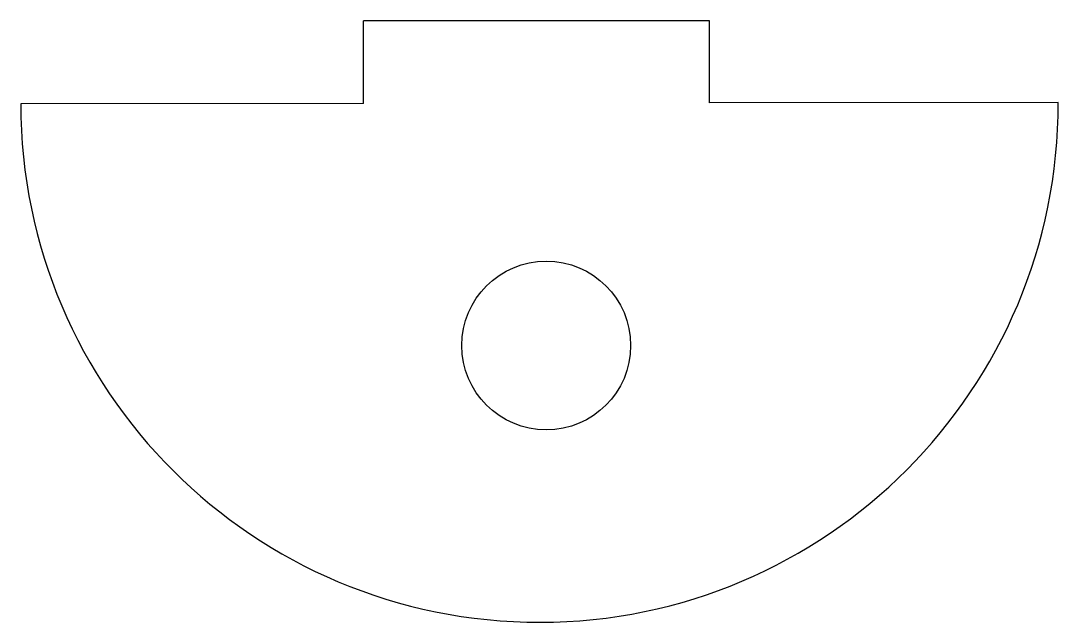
# Model space of a CAD drawing. Extents: x 2.32 to 3.82, y 2.37 to 3.24.
import ezdxf

# ---------------------------------------------------------------- set-up
doc = ezdxf.new("R2010")
doc.units = 0
doc.header["$MEASUREMENT"] = 0
doc.layers.add('VISIBLE', color=7, linetype='CONTINUOUS')

msp = doc.modelspace()

# ---------------------------------------------------------------- linework, layer by layer
at = {"layer": 'VISIBLE'}
for p, q in [((3.318, 3.239), (2.818, 3.239)), ((2.818, 3.1196), (2.818, 3.239)), ((3.318, 3.1202), (3.318, 3.239)), ((3.8223, 3.1208), (3.318, 3.1202)), ((2.818, 3.1196), (2.3223, 3.1191))]:
    msp.add_line(p, q, dxfattribs=at)
msp.add_circle((3.0821, 2.7698), 0.122, dxfattribs=at)
msp.add_arc((3.0723, 3.1199), 0.75, 180.0666, 0.0666, dxfattribs=at)

doc.saveas('drawing.dxf')
